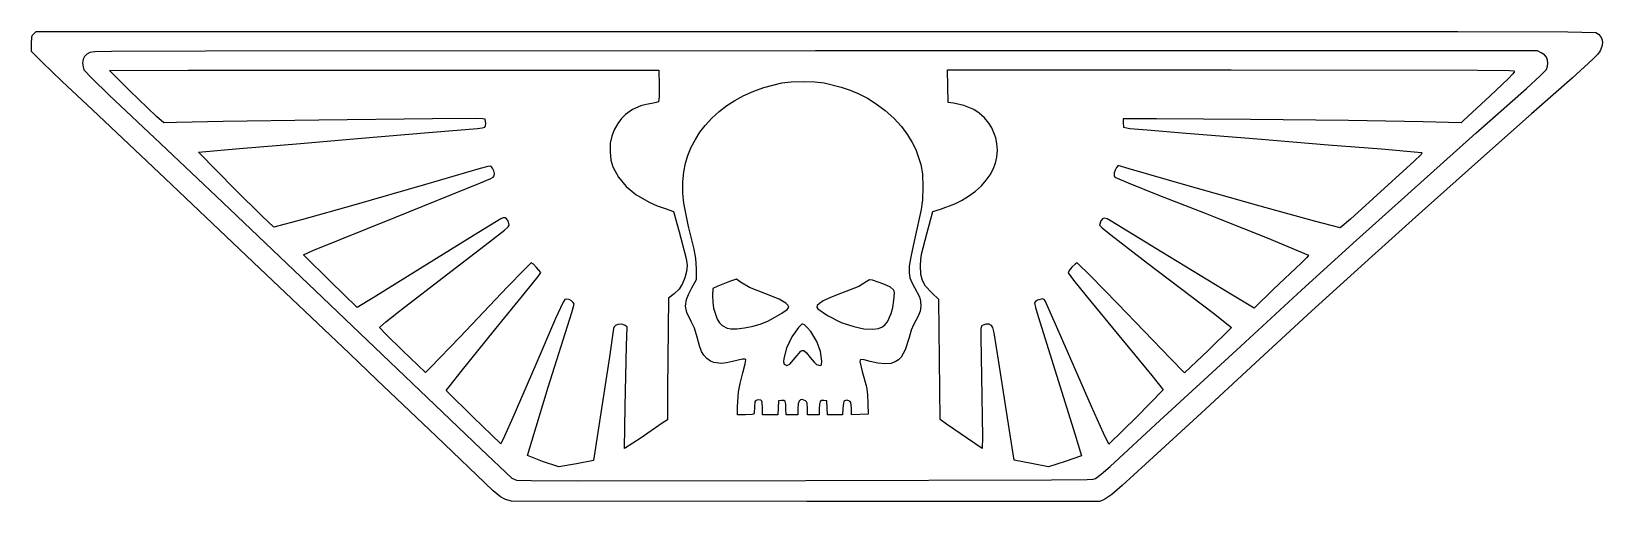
# Model space of a CAD drawing. Extents: x 140 to 603, y 112 to 251.
import ezdxf

# ---------------------------------------------------------------- set-up
doc = ezdxf.new("R2010")
doc.units = 0

msp = doc.modelspace()

# ---------------------------------------------------------------- linework, layer by layer
at = {"layer": 'Calque 1'}
for p, q in [((140.094222, 249.83095), (140.46777, 250.24171)), ((140.46777, 250.24171), (141.15055, 250.88314)), ((141.15055, 250.88314), (370.39855, 250.94974)), ((370.39855, 250.94974), (559.862425, 250.938289)), ((559.862425, 250.938289), (592.266972, 250.832033)), ((592.266972, 250.832033), (600.55855, 250.63493)), ((600.55855, 250.63493), (601.360103, 250.108294)), ((601.360103, 250.108294), (602.00537, 249.37771)), ((139.785, 247.296), (139.889171, 249.346606)), ((139.78513, 244.99246), (139.785, 247.296)), ((139.889171, 249.346606), (140.094222, 249.83095)), ((602.333026, 246.47026), (601.8137, 245.23891)), ((602.00537, 249.37771), (602.38277, 248.476581)), ((602.54033, 247.53991), (602.333026, 246.47026)), ((602.38277, 248.476581), (602.54033, 247.53991)), ((143.02628, 241.84325), (139.78513, 244.99246)), ((148.78096, 236.30637), (143.02628, 241.84325)), ((155.000569, 242.73912), (154.86639, 241.63529)), ((154.86639, 241.63529), (154.979582, 240.548369)), ((155.39214, 243.60271), (155.000569, 242.73912)), ((156.076917, 244.249592), (155.39214, 243.60271)), ((156.985, 244.76803), (156.076917, 244.249592)), ((158.448369, 244.898828), (156.985, 244.76803)), ((163.359641, 244.99998), (158.448369, 244.898828)), ((191.058375, 245.128391), (163.359641, 244.99998)), ((370.688, 245.195), (191.058375, 245.128391)), ((583.32426, 245.19529), (370.688, 245.195)), ((584.47334, 244.63902), (583.32426, 245.19529)), ((585.401976, 244.025501), (584.47334, 244.63902)), ((586.01208, 243.32925), (585.401976, 244.025501)), ((585.9907, 239.77888), (586.280987, 240.674179)), ((586.287271, 242.513507), (586.01208, 243.32925)), ((586.280987, 240.674179), (586.40173, 241.61039)), ((586.40173, 241.61039), (586.287271, 242.513507)), ((599.68043, 242.795135), (593.54378, 237.20505)), ((601.111872, 244.278566), (599.68043, 242.795135)), ((601.8137, 245.23891), (601.111872, 244.278566)), ((157.77293, 227.8492), (148.78096, 236.30637)), ((154.979582, 240.548369), (155.25173, 239.66106)), ((155.25173, 239.66106), (157.567448, 237.195755)), ((157.567448, 237.195755), (162.59392, 232.31494)), ((162.80382, 239.40775), (185.902495, 239.554591)), ((168.6908, 233.51966), (162.80382, 239.40775)), ((185.902495, 239.554591), (243.70022, 239.57331)), ((243.70022, 239.57331), (324.59662, 239.50671)), ((324.59662, 239.50671), (324.66932, 235.04378)), ((360.81269, 235.79775), (363.597647, 236.086661)), ((363.597647, 236.086661), (367.06188, 236.19948)), ((367.06188, 236.19948), (370.527932, 236.086632)), ((370.527932, 236.086632), (373.31108, 235.79596)), ((409.72001, 234.81133), (409.64791, 239.63907)), ((409.64791, 239.63907), (493.13, 239.639)), ((493.13, 239.639), (565.690637, 239.572412)), ((565.690637, 239.572412), (575.125302, 239.421017)), ((574.739929, 237.019592), (569.4021, 231.94307)), ((576.135283, 238.47169), (574.739929, 237.019592)), ((575.125302, 239.421017), (576.395781, 239.295914)), ((576.612, 239.1303), (576.135283, 238.47169)), ((576.395781, 239.295914), (576.612, 239.1303)), ((580.10372, 234.1653), (584.199589, 237.855147)), ((593.54378, 237.20505), (581.63758, 226.67945)), ((584.199589, 237.855147), (585.9907, 239.77888)), ((162.59392, 232.31494), (177.77332, 217.92584)), ((176.65656, 225.92006), (168.6908, 233.51966)), ((324.650157, 231.678209), (324.46862, 230.25144)), ((324.66932, 235.04378), (324.650157, 231.678209)), ((346.972166, 230.620967), (349.6582, 232.10453)), ((349.6582, 232.10453), (352.565141, 233.395816)), ((352.565141, 233.395816), (355.50302, 234.47237)), ((355.50302, 234.47237), (360.81269, 235.79775)), ((373.31108, 235.79596), (378.3026, 234.57835)), ((378.3026, 234.57835), (380.902115, 233.660506)), ((380.902115, 233.660506), (383.44232, 232.59696)), ((383.44232, 232.59696), (385.989501, 231.251924)), ((409.79211, 229.98359), (409.72001, 234.81133)), ((569.4021, 231.94307), (561.51932, 224.64949)), ((565.21392, 220.9686), (580.10372, 234.1653)), ((179.20423, 207.6329), (157.77293, 227.8492)), ((316.83083, 227.95167), (314.75538, 226.4714)), ((319.30671, 229.05626), (316.83083, 227.95167)), ((320.869614, 229.474103), (319.30671, 229.05626)), ((322.50619, 229.74898), (320.869614, 229.474103)), ((323.779384, 229.967956), (322.50619, 229.74898)), ((324.46862, 230.25144), (323.779384, 229.967956)), ((340.18484, 225.36095), (342.367869, 227.337989)), ((342.367869, 227.337989), (344.56541, 229.0821)), ((344.56541, 229.0821), (346.972166, 230.620967)), ((385.989501, 231.251924), (388.60578, 229.65731)), ((388.60578, 229.65731), (391.231377, 227.676152)), ((391.231377, 227.676152), (393.7933, 225.3615)), ((411.36932, 229.78678), (409.79211, 229.98359)), ((414.41203, 229.1671), (411.36932, 229.78678)), ((417.38549, 227.94421), (414.41203, 229.1671)), ((418.910755, 226.899883), (417.38549, 227.94421)), ((420.46032, 225.51246), (418.910755, 226.899883)), ((178.73535, 223.97643), (176.65656, 225.92006)), ((182.4774, 224.13185), (178.73535, 223.97643)), ((196.2736, 224.4321), (182.4774, 224.13185)), ((224.4517, 224.82384), (196.2736, 224.4321)), ((257.8807, 225.2519), (224.4517, 224.82384)), ((270.44834, 225.332661), (257.8807, 225.2519)), ((257.92145, 221.24597), (271.15065, 222.33396)), ((272.735667, 225.245973), (270.44834, 225.332661)), ((271.15065, 222.33396), (272.555841, 222.52976)), ((272.555841, 222.52976), (273.33347, 222.76747)), ((273.4209, 225.06156), (272.735667, 225.245973)), ((273.33347, 222.76747), (273.565854, 223.199543)), ((273.66014, 223.86257), (273.4209, 225.06156)), ((273.565854, 223.199543), (273.66014, 223.86257)), ((312.45551, 223.81013), (311.437217, 221.994328)), ((313.621911, 225.320319), (312.45551, 223.81013)), ((314.75538, 226.4714), (313.621911, 225.320319)), ((336.64317, 221.23775), (338.24824, 223.265806)), ((338.24824, 223.265806), (340.18484, 225.36095)), ((393.7933, 225.3615), (396.026155, 222.899099)), ((396.026155, 222.899099), (397.8529, 220.52246)), ((421.764385, 223.970404), (420.46032, 225.51246)), ((422.69936, 222.55431), (421.764385, 223.970404)), ((423.83651, 219.65173), (422.69936, 222.55431)), ((461.386, 225.219), (461.317, 224.16066)), ((461.317, 224.16066), (461.45977, 222.77992)), ((471.17546, 225.21921), (461.386, 225.219)), ((461.45977, 222.77992), (463.310818, 222.40223)), ((463.310818, 222.40223), (468.40797, 221.91507)), ((498.82446, 225.01957), (471.17546, 225.21921)), ((527.66406, 224.67438), (498.82446, 225.01957)), ((549.74536, 224.28163), (527.66406, 224.67438)), ((560.84646, 224.03444), (549.74536, 224.28163)), ((561.51932, 224.64949), (560.84646, 224.03444)), ((581.63758, 226.67945), (566.69028, 213.45525)), ((177.77332, 217.92584), (196.02862, 200.61274)), ((201.03605, 216.45172), (219.02775, 217.94782)), ((219.02775, 217.94782), (235.82875, 219.39166)), ((235.82875, 219.39166), (257.92145, 221.24597)), ((310.241437, 218.017961), (310.23726, 215.47018)), ((310.68771, 220.10039), (310.241437, 218.017961)), ((311.437217, 221.994328), (310.68771, 220.10039)), ((334.12818, 216.81441), (335.339692, 219.121517)), ((335.339692, 219.121517), (336.64317, 221.23775)), ((397.8529, 220.52246), (399.194974, 218.279679)), ((399.194974, 218.279679), (400.26254, 216.1391)), ((424.170716, 217.931081), (423.83651, 219.65173)), ((424.27699, 215.95886), (424.170716, 217.931081)), ((468.40797, 221.91507), (479.90687, 220.98254)), ((479.90687, 220.98254), (500.94127, 219.27044)), ((500.94127, 219.27044), (521.71107, 217.56528)), ((521.71107, 217.56528), (537.45377, 216.35165)), ((546.16392, 203.9211), (565.21392, 220.9686)), ((189.00915, 215.37186), (201.03605, 216.45172)), ((199.85585, 204.30676), (189.00915, 215.37186)), ((310.23726, 215.47018), (310.484349, 212.983155)), ((310.484349, 212.983155), (311.07205, 211.064)), ((332.40805, 212.1224), (333.150162, 214.428374)), ((333.150162, 214.428374), (334.12818, 216.81441)), ((400.26254, 216.1391), (401.75919, 211.70779)), ((423.71155, 212.11836), (424.115958, 213.946026)), ((424.115958, 213.946026), (424.27699, 215.95886)), ((537.45377, 216.35165), (549.19727, 215.32983)), ((549.124574, 214.733239), (547.0806, 212.73849)), ((549.354533, 215.141674), (549.124574, 214.733239)), ((549.19727, 215.32983), (549.354533, 215.141674)), ((566.69028, 213.45525), (549.36008, 197.98155)), ((271.90943, 210.56804), (255.80483, 205.86858)), ((274.234497, 211.166594), (271.90943, 210.56804)), ((274.862743, 211.2296), (274.234497, 211.166594)), ((275.21672, 211.14951), (274.862743, 211.2296)), ((275.616632, 210.676091), (275.21672, 211.14951)), ((275.97168, 209.91618), (275.616632, 210.676091)), ((275.792507, 208.043186), (276.0857, 208.38703)), ((276.144212, 209.065048), (275.97168, 209.91618)), ((276.0857, 208.38703), (276.144212, 209.065048)), ((311.07205, 211.064), (312.68103, 207.9846)), ((331.68788, 206.56615), (331.947116, 209.593642)), ((331.947116, 209.593642), (332.40805, 212.1224)), ((401.75919, 211.70779), (402.270024, 209.011386)), ((402.270024, 209.011386), (402.36949, 205.11094)), ((420.996826, 207.098678), (422.16993, 208.74217)), ((422.16993, 208.74217), (423.035592, 210.41552)), ((423.035592, 210.41552), (423.71155, 212.11836)), ((458.71499, 209.30217), (458.672394, 208.507016)), ((458.672394, 208.507016), (458.91197, 208.00059)), ((458.978281, 210.132027), (458.71499, 209.30217)), ((459.36626, 210.82111), (458.978281, 210.132027)), ((459.84307, 211.40993), (459.36626, 210.82111)), ((463.12814, 210.46296), (459.84307, 211.40993)), ((479.77464, 205.68532), (463.12814, 210.46296)), ((547.0806, 212.73849), (535.0205, 201.70529)), ((205.12733, 183.0267), (179.20423, 207.6329)), ((207.717111, 196.559335), (199.85585, 204.30676)), ((255.80483, 205.86858), (234.77043, 199.78637)), ((246.80903, 196.17275), (272.05843, 206.31095)), ((272.05843, 206.31095), (275.085682, 207.61458)), ((275.085682, 207.61458), (275.792507, 208.043186)), ((312.68103, 207.9846), (314.93103, 205.27668)), ((314.93103, 205.27668), (317.83343, 202.87301)), ((331.675949, 203.351179), (331.68788, 206.56615)), ((402.36949, 205.11094), (402.245781, 201.323841)), ((415.83294, 202.42509), (417.825657, 203.904756)), ((417.825657, 203.904756), (419.58169, 205.46765)), ((419.58169, 205.46765), (420.996826, 207.098678)), ((458.91197, 208.00059), (462.786317, 206.328531)), ((462.786317, 206.328531), (471.57957, 202.83011)), ((501.73504, 199.46214), (479.77464, 205.68532)), ((529.11942, 188.586), (546.16392, 203.9211)), ((196.02862, 200.61274), (225.50912, 172.57144)), ((234.77043, 199.78637), (219.28763, 195.44486)), ((317.83343, 202.87301), (321.7275, 200.64694)), ((321.7275, 200.64694), (324.079594, 199.605786)), ((324.079594, 199.605786), (326.44872, 198.74656)), ((331.97238, 200.34845), (331.675949, 203.351179)), ((333.35633, 193.46928), (331.97238, 200.34845)), ((402.245781, 201.323841), (401.88694, 198.49636)), ((407.54315, 198.62607), (411.7319, 200.1698)), ((411.7319, 200.1698), (413.736764, 201.176684)), ((413.736764, 201.176684), (415.83294, 202.42509)), ((471.57957, 202.83011), (485.46317, 197.42462)), ((517.67984, 195.07088), (501.73504, 199.46214)), ((535.0205, 201.70529), (528.269383, 195.608115)), ((211.21665, 193.33696), (207.717111, 196.559335)), ((219.28763, 195.44486), (211.21665, 193.33696)), ((222.66583, 186.4412), (246.80903, 196.17275)), ((278.06064, 195.76423), (270.22465, 190.91248)), ((278.772809, 196.063109), (278.06064, 195.76423)), ((279.3272, 196.08832), (278.772809, 196.063109)), ((279.753084, 195.748639), (279.3272, 196.08832)), ((280.15631, 195.17015), (279.753084, 195.748639)), ((280.5434, 193.92298), (280.15631, 195.17015)), ((326.44872, 198.74656), (328.92926, 197.93682)), ((328.92926, 197.93682), (330.59334, 191.95881)), ((401.88694, 198.49636), (399.95648, 190.0297)), ((403.48188, 191.32763), (405.29419, 197.91723)), ((405.29419, 197.91723), (407.54315, 198.62607)), ((454.77828, 195.20193), (454.3746, 193.91985)), ((455.228066, 195.782097), (454.77828, 195.20193)), ((455.76525, 195.98254), (455.228066, 195.782097)), ((456.606195, 195.720784), (455.76525, 195.98254)), ((457.80897, 195.09146), (456.606195, 195.720784)), ((472.76317, 185.91612), (457.80897, 195.09146)), ((485.46317, 197.42462), (489.43192, 195.84698)), ((489.43192, 195.84698), (503.71942, 190.10924)), ((525.30074, 193.07212), (517.67984, 195.07088)), ((528.269383, 195.608115), (525.30074, 193.07212)), ((549.36008, 197.98155), (534.54338, 184.61995)), ((270.22465, 190.91248), (254.21735, 180.9784)), ((274.65642, 188.971), (279.105516, 192.458418)), ((279.105516, 192.458418), (280.188162, 193.432877)), ((280.188162, 193.432877), (280.5434, 193.92298)), ((330.59334, 191.95881), (332.6013, 184.02776)), ((334.97254, 186.8547), (333.35633, 193.46928)), ((399.95648, 190.0297), (398.868351, 185.055237)), ((401.945182, 185.330691), (403.48188, 191.32763)), ((454.3746, 193.91985), (455.184723, 193.078361)), ((455.184723, 193.078361), (457.70902, 191.00751)), ((457.70902, 191.00751), (468.4637, 182.73015)), ((503.71942, 190.10924), (515.88692, 185.09642)), ((219.95652, 185.1699), (222.66583, 186.4412)), ((227.83617, 177.2989), (219.95652, 185.1699)), ((262.02262, 179.2845), (274.65642, 188.971)), ((335.501017, 184.093825), (334.97254, 186.8547)), ((401.700457, 183.649011), (401.945182, 185.330691)), ((493.06997, 173.55232), (472.76317, 185.91612)), ((513.90592, 174.6897), (529.11942, 188.586)), ((222.19293, 166.7598), (205.12733, 183.0267)), ((254.21735, 180.9784), (240.46735, 172.4987)), ((284.823062, 180.674625), (279.99715, 175.6761)), ((287.02198, 182.7537), (284.823062, 180.674625)), ((287.614143, 182.368388), (287.02198, 182.7537)), ((288.577, 181.4421), (287.614143, 182.368388)), ((289.80383, 179.9457), (288.577, 181.4421)), ((332.6013, 184.02776), (332.906046, 182.03696)), ((332.906046, 182.03696), (332.73557, 180.19136)), ((335.67206, 181.0268), (335.501017, 184.093825)), ((335.70876, 177.8448), (335.67206, 181.0268)), ((398.35239, 181.7802), (398.336995, 179.860825)), ((398.868351, 185.055237), (398.35239, 181.7802)), ((401.6298, 181.9599), (401.700457, 183.649011)), ((401.711186, 179.395263), (401.6298, 181.9599)), ((445.44248, 180.521675), (445.1672, 179.81975)), ((446.23469, 181.55855), (445.44248, 180.521675)), ((447.252439, 182.522475), (446.23469, 181.55855)), ((447.603825, 182.676744), (447.252439, 182.522475)), ((447.91612, 182.65555), (447.603825, 182.676744)), ((451.631414, 179.0743), (447.91612, 182.65555)), ((468.4637, 182.73015), (487.9106, 167.99595)), ((513.77025, 182.67972), (505.63767, 174.99102)), ((515.461521, 184.349582), (513.77025, 182.67972)), ((515.840533, 184.847609), (515.461521, 184.349582)), ((515.88692, 185.09642), (515.840533, 184.847609)), ((534.54338, 184.61995), (516.94858, 168.60955)), ((235.71314, 169.5951), (227.83617, 177.2989)), ((248.79342, 169.0669), (262.02262, 179.2845)), ((285.30513, 174.1547), (289.08567, 178.8099)), ((289.08567, 178.8099), (289.80383, 179.9457)), ((331.55437, 176.67486), (330.518928, 175.056598)), ((332.261175, 178.414585), (331.55437, 176.67486)), ((332.73557, 180.19136), (332.261175, 178.414585)), ((334.34547, 175.4706), (335.70876, 177.8448)), ((341.92651, 175.9318), (340.4713, 175.213)), ((345.41082, 177.3355), (341.92651, 175.9318)), ((347.43993, 178.0203), (345.41082, 177.3355)), ((348.63906, 177.105), (347.43993, 178.0203)), ((351.24016, 175.5312), (348.63906, 177.105)), ((383.44033, 175.8614), (378.34256, 173.8642)), ((385.62575, 177.1982), (383.44033, 175.8614)), ((386.62539, 177.770175), (385.62575, 177.1982)), ((387.49702, 177.7087), (386.62539, 177.770175)), ((390.82541, 176.4825), (387.49702, 177.7087)), ((392.774803, 175.59135), (390.82541, 176.4825)), ((398.336995, 179.860825), (398.52803, 178.3406)), ((398.52803, 178.3406), (399.05498, 176.97305)), ((399.05498, 176.97305), (399.87596, 175.4762)), ((402.22788, 177.5975), (401.711186, 179.395263)), ((403.167925, 175.920313), (402.22788, 177.5975)), ((404.95436, 173.9828), (403.167925, 175.920313)), ((445.1672, 179.81975), (446.738762, 177.641512)), ((446.738762, 177.641512), (450.40587, 173.06755)), ((459.81322, 170.70235), (451.631414, 179.0743)), ((225.50912, 172.57144), (254.21732, 145.19534)), ((240.46735, 172.4987), (235.71314, 169.5951)), ((279.99715, 175.6761), (265.96865, 160.9255)), ((276.18352, 162.9099), (285.30513, 174.1547)), ((296.401808, 171.2313), (294.19028, 166.3495)), ((296.926769, 171.944069), (296.401808, 171.2313)), ((297.40597, 172.1171), (296.926769, 171.944069)), ((298.153825, 172.024638), (297.40597, 172.1171)), ((298.8799, 171.6348), (298.153825, 172.024638)), ((299.383816, 171.102262), (298.8799, 171.6348)), ((327.45965, 172.39626), (327.28534, 163.48586)), ((329.07085, 173.67886), (327.45965, 172.39626)), ((330.518928, 175.056598), (329.07085, 173.67886)), ((332.41455, 170.0537), (332.6933, 172.038)), ((332.6933, 172.038), (333.29779, 173.482912)), ((333.29779, 173.482912), (334.34547, 175.4706)), ((340.4713, 175.213), (340.3944, 173.1839)), ((340.3944, 173.1839), (340.454639, 171.231688)), ((340.454639, 171.231688), (340.72511, 169.3973)), ((355.81713, 173.7555), (351.24016, 175.5312)), ((360.05046, 172.1095), (355.81713, 173.7555)), ((361.96869, 170.936), (360.05046, 172.1095)), ((372.95345, 171.5844), (371.858722, 170.828012)), ((375.130955, 172.612662), (372.95345, 171.5844)), ((378.34256, 173.8642), (375.130955, 172.612662)), ((393.72431, 174.876), (392.774803, 175.59135)), ((393.4629, 169.637288), (393.83029, 171.8139)), ((393.924285, 174.46793), (393.72431, 174.876)), ((393.83029, 171.8139), (394.004786, 173.931938)), ((394.004786, 173.931938), (393.924285, 174.46793)), ((399.87596, 175.4762), (401.31432, 172.731)), ((401.31432, 172.731), (401.602456, 171.468712)), ((401.602456, 171.468712), (401.7223, 170.0577)), ((407.04298, 171.9523), (404.95436, 173.9828)), ((407.22692, 154.2791), (407.04298, 171.9523)), ((435.566482, 171.399675), (435.2452, 171.02165)), ((436.13732, 171.78295), (435.566482, 171.399675)), ((437.54265, 172.17005), (436.13732, 171.78295)), ((438.077069, 172.0312), (437.54265, 172.17005)), ((438.37334, 171.62205), (438.077069, 172.0312)), ((442.83554, 161.36945), (438.37334, 171.62205)), ((450.40587, 173.06755), (460.96547, 160.28445)), ((499.88301, 169.47282), (493.06997, 173.55232)), ((494.72362, 157.0941), (513.90592, 174.6897)), ((505.63767, 174.99102), (499.88301, 169.47282)), ((233.44563, 156.0442), (222.19293, 166.7598)), ((244.215303, 165.458375), (248.79342, 169.0669)), ((292.01233, 146.1636), (298.92416, 168.1818)), ((298.92416, 168.1818), (299.59341, 170.61)), ((299.59341, 170.61), (299.383816, 171.102262)), ((332.78686, 168.1119), (332.41455, 170.0537)), ((334.13517, 165.4985), (332.78686, 168.1119)), ((340.72511, 169.3973), (341.80117, 166.2267)), ((356.86952, 165.6869), (360.77807, 167.9163)), ((360.77807, 167.9163), (362.33691, 169.04975)), ((362.575996, 170.326538), (361.96869, 170.936)), ((362.33691, 169.04975), (362.708289, 169.453134)), ((362.82859, 169.7665), (362.575996, 170.326538)), ((362.708289, 169.453134), (362.82859, 169.7665)), ((371.2504, 170.2301), (371.146586, 169.742375)), ((371.146586, 169.742375), (371.43836, 169.2479)), ((371.858722, 170.828012), (371.2504, 170.2301)), ((371.43836, 169.2479), (374.30372, 167.2918)), ((374.30372, 167.2918), (378.32138, 165.1839)), ((391.92444, 165.41), (393.00107, 167.8338)), ((393.00107, 167.8338), (393.4629, 169.637288)), ((400.97549, 167.1144), (399.55274, 164.4974)), ((401.561392, 168.56025), (400.97549, 167.1144)), ((401.7223, 170.0577), (401.561392, 168.56025)), ((435.2452, 171.02165), (435.49163, 169.679188)), ((435.49163, 169.679188), (436.2858, 166.97705)), ((436.2858, 166.97705), (441.30953, 151.00345)), ((475.30222, 154.63525), (459.81322, 170.70235)), ((487.9106, 167.99595), (493.26841, 163.72215)), ((516.94858, 168.60955), (498.95288, 152.06825)), ((242.31113, 163.7823), (244.215303, 165.458375)), ((244.293024, 161.666388), (242.31113, 163.7823)), ((266.78829, 151.2682), (276.18352, 162.9099)), ((294.19028, 166.3495), (288.34256, 152.8557)), ((311.23518, 163.40026), (310.05375, 155.14706)), ((311.407918, 163.901185), (311.23518, 163.40026)), ((311.82322, 164.35006), (311.407918, 163.901185)), ((312.475958, 164.640948), (311.82322, 164.35006)), ((313.21955, 164.76196), (312.475958, 164.640948)), ((313.965299, 164.639448), (313.21955, 164.76196)), ((314.62314, 164.34496), (313.965299, 164.639448)), ((315.21854, 163.92786), (314.62314, 164.34496)), ((315.07308, 158.32566), (315.21854, 163.92786)), ((327.28534, 163.48586), (327.1106, 145.55096)), ((335.064974, 163.565362), (334.13517, 165.4985)), ((335.86634, 160.8673), (335.064974, 163.565362)), ((341.80117, 166.2267), (342.484951, 165.085138)), ((342.484951, 165.085138), (343.19025, 164.3248)), ((343.19025, 164.3248), (344.70462, 163.5105)), ((344.70462, 163.5105), (345.821474, 163.305412)), ((345.821474, 163.305412), (347.55833, 163.3311)), ((347.55833, 163.3311), (349.805296, 163.625888)), ((349.805296, 163.625888), (352.31489, 164.13)), ((352.31489, 164.13), (352.3149, 164.13)), ((352.3149, 164.13), (354.765167, 164.8567)), ((354.765167, 164.8567), (356.86952, 165.6869)), ((365.68415, 163.7081), (363.75191, 161.0174)), ((366.687262, 164.676462), (365.68415, 163.7081)), ((367.023935, 164.696764), (366.687262, 164.676462)), ((367.45534, 164.4992), (367.023935, 164.696764)), ((368.298916, 163.75735), (367.45534, 164.4992)), ((369.30921, 162.5184), (368.298916, 163.75735)), ((371.11182, 159.5837), (369.30921, 162.5184)), ((378.32138, 165.1839), (382.02555, 164.0048)), ((382.02555, 164.0048), (384.92127, 163.349)), ((384.92127, 163.349), (387.60046, 163.289)), ((387.60046, 163.289), (389.277646, 163.46985)), ((389.277646, 163.46985), (390.4314, 163.9393)), ((390.4314, 163.9397), (391.259989, 164.612675)), ((390.4314, 163.9393), (390.4314, 163.9397)), ((391.259989, 164.612675), (391.92444, 165.41)), ((398.902652, 162.926037), (398.28888, 160.82)), ((399.55274, 164.4974), (398.902652, 162.926037)), ((419.45288, 163.331423), (419.412521, 160.867838)), ((419.58933, 164.187), (419.45288, 163.331423)), ((420.116131, 164.475625), (419.58933, 164.187)), ((420.93841, 164.6765), (420.116131, 164.475625)), ((421.87047, 164.675825), (420.93841, 164.6765)), ((422.54978, 164.3255), (421.87047, 164.675825)), ((422.90745, 163.745981), (422.54978, 164.3255)), ((423.298796, 162.206725), (422.90745, 163.745981)), ((424.73473, 153.5172), (423.298796, 162.206725)), ((493.26841, 163.72215), (486.34858, 156.92295)), ((249.05801, 157.0004), (244.293024, 161.666388)), ((265.96865, 160.9255), (257.22083, 151.8855)), ((314.6508, 140.46036), (315.07308, 158.32566)), ((336.555942, 158.387212), (335.86634, 160.8673)), ((337.16771, 156.6845), (336.555942, 158.387212)), ((362.20951, 157.6859), (361.36664, 154.6231)), ((363.75191, 161.0174), (362.20951, 157.6859)), ((372.20177, 156.6351), (371.11182, 159.5837)), ((398.28888, 160.82), (397.17926, 157.1161)), ((419.412521, 160.867838), (419.62443, 149.2839)), ((451.99935, 140.48405), (442.83554, 161.36945)), ((460.96547, 160.28445), (469.76287, 149.63875)), ((241.51571, 148.3578), (233.44563, 156.0442)), ((255.80488, 150.5185), (249.05801, 157.0004)), ((288.34256, 152.8557), (281.59325, 137.2453)), ((310.05375, 155.14706), (307.14704, 136.08046)), ((337.861471, 155.60105), (337.16771, 156.6845)), ((338.7482, 154.61), (337.861471, 155.60105)), ((339.76846, 153.874062), (338.7482, 154.61)), ((340.78326, 153.404), (339.76846, 153.874062)), ((343.00862, 153.1218), (340.78326, 153.404)), ((344.481099, 153.286225), (343.00862, 153.1218)), ((346.31591, 153.6836), (344.481099, 153.286225)), ((349.2374, 154.3704), (346.31591, 153.6836)), ((349.868412, 154.383525), (349.2374, 154.3704)), ((349.34577, 150.413), (350.028801, 153.013)), ((350.22188, 154.2417), (349.868412, 154.383525)), ((350.028801, 153.013), (350.22188, 154.2417)), ((361.36664, 154.6231), (361.306027, 153.587825)), ((361.306027, 153.587825), (361.50763, 152.9856)), ((361.50763, 152.9856), (361.869914, 152.707062)), ((362.28121, 152.5912), (363.1339, 152.9219)), ((363.1339, 152.9219), (364.74578, 154.8521)), ((363.1339, 152.9219), (363.1339, 152.9219)), ((364.74578, 154.8521), (366.36154, 156.7922)), ((366.36154, 156.7922), (366.805987, 156.98365)), ((366.805987, 156.98365), (367.2983, 156.9657)), ((367.2983, 156.9657), (368.072056, 156.305437)), ((368.072056, 156.305437), (369.19316, 154.9527)), ((369.19316, 154.9527), (370.30113, 153.57325)), ((370.30113, 153.57325), (371.04331, 152.849)), ((371.04331, 152.849), (372.07157, 152.5912)), ((372.61813, 153.8097), (372.20177, 156.6351)), ((372.356622, 152.633217), (372.522319, 152.804787)), ((372.522319, 152.804787), (372.61813, 153.8097)), ((383.841967, 154.108162), (383.73063, 153.7533)), ((383.73063, 153.7533), (384.5147, 150.7684)), ((384.10965, 154.3407), (383.841967, 154.108162)), ((385.062646, 154.229662), (384.10965, 154.3407)), ((386.82163, 153.7584), (385.062646, 154.229662)), ((389.071502, 153.200262), (386.82163, 153.7584)), ((391.13896, 153.0139), (389.071502, 153.200262)), ((392.944479, 153.1207), (391.13896, 153.0139)), ((394.23249, 153.5854), (392.944479, 153.1207)), ((395.209109, 154.25435), (394.23249, 153.5854)), ((395.9996, 155.0364), (395.209109, 154.25435)), ((397.17926, 157.1161), (395.9996, 155.0364)), ((407.41086, 136.6059), (407.22692, 154.2791)), ((427.73913, 134.0109), (424.73473, 153.5172)), ((472.10172, 136.3096), (494.72362, 157.0941)), ((479.42877, 150.35165), (475.30222, 154.63525)), ((486.34858, 156.92295), (479.42877, 150.35165)), ((258.95801, 131.6891), (241.51571, 148.3578)), ((257.22083, 151.8855), (255.80488, 150.5185)), ((262.70418, 146.1726), (266.78829, 151.2682)), ((348.533756, 147.2889), (349.34577, 150.413)), ((361.869914, 152.707062), (362.28121, 152.5912)), ((372.07157, 152.5912), (372.356622, 152.633217)), ((384.5147, 150.7684), (385.70663, 146.2838)), ((419.62443, 149.2839), (419.91108, 131.3928)), ((441.30953, 151.00345), (447.13729, 132.39355)), ((469.76287, 149.63875), (473.16007, 145.39515)), ((498.95288, 152.06825), (484.26848, 138.54735)), ((254.21732, 145.19534), (272.16832, 127.99294)), ((261.9561, 145.178), (262.70418, 146.1726)), ((269.91378, 137.3619), (261.9561, 145.178)), ((285.86856, 126.013), (292.01233, 146.1636)), ((327.1106, 145.55096), (327.11007, 136.52646)), ((347.7473, 140.4012), (348.03057, 144.7999)), ((348.03057, 144.7999), (348.533756, 147.2889)), ((385.70663, 146.2838), (386.013724, 144.006162)), ((386.013724, 144.006162), (386.17933, 141.2567)), ((473.16007, 145.39515), (465.21765, 137.36705)), ((314.49712, 128.07426), (314.6508, 140.46036)), ((347.747, 138.039), (347.7473, 140.4012)), ((352.77475, 140.4475), (352.61415, 138.4575)), ((352.879371, 141.8049), (352.77475, 140.4475)), ((353.069071, 142.104091), (352.879371, 141.8049)), ((353.40274, 142.3052), (353.069071, 142.104091)), ((354.015841, 142.457562), (353.40274, 142.3052)), ((354.59337, 142.2902), (354.015841, 142.457562)), ((354.890797, 142.067589), (354.59337, 142.2902)), ((355.060921, 141.706238), (354.890797, 142.067589)), ((355.156, 140.014), (355.060921, 141.706238)), ((355.156, 138.039), (355.156, 140.014)), ((359.70879, 140.0893), (359.63149, 138.0388)), ((359.78609, 142.1398), (359.70879, 140.0893)), ((360.68439, 142.2258), (359.78609, 142.1398)), ((361.397099, 142.191863), (360.68439, 142.2258)), ((361.80482, 141.9612), (361.397099, 142.191863)), ((361.962974, 141.18915), (361.80482, 141.9612)), ((362.031, 139.8249), (361.962974, 141.18915)), ((362.035, 138.039), (362.031, 139.8249)), ((365.47458, 139.804), (365.474, 138.039)), ((365.575267, 141.274462), (365.47458, 139.804)), ((365.91246, 142.0529), (365.575267, 141.274462)), ((366.347819, 142.394675), (365.91246, 142.0529)), ((366.77963, 142.5368), (366.347819, 142.394675)), ((367.79696, 142.1249), (366.77963, 142.5368)), ((368.104689, 141.847084), (367.79696, 142.1249)), ((368.282845, 141.46545), (368.104689, 141.847084)), ((368.385, 139.876), (368.282845, 141.46545)), ((368.385, 138.039), (368.385, 139.876)), ((371.82849, 139.8251), (371.82449, 138.0392)), ((371.896604, 141.18935), (371.82849, 139.8251)), ((372.05468, 141.9614), (371.896604, 141.18935)), ((372.462396, 142.192175), (372.05468, 141.9614)), ((373.1751, 142.226), (372.462396, 142.192175)), ((374.0734, 142.14), (373.1751, 142.226)), ((374.1507, 140.0895), (374.0734, 142.14)), ((374.228, 138.039), (374.1507, 140.0895)), ((378.75809, 139.9264), (378.68039, 138.0393)), ((378.923456, 141.517075), (378.75809, 139.9264)), ((379.097619, 141.911181), (378.923456, 141.517075)), ((379.36747, 142.1653), (379.097619, 141.911181)), ((379.924317, 142.382462), (379.36747, 142.1653)), ((380.5581, 142.1893), (379.924317, 142.382462)), ((380.91594, 141.957922), (380.5581, 142.1893)), ((381.12459, 141.6081), (380.91594, 141.957922)), ((381.29502, 139.9406), (381.12459, 141.6081)), ((381.37292, 138.0194), (381.29502, 139.9406)), ((386.17933, 141.2567), (386.24413, 138.1714)), ((455.501526, 132.607488), (451.99935, 140.48405)), ((278.05391, 129.493), (269.91378, 137.3619)), ((281.59325, 137.2453), (279.168853, 131.748438)), ((307.14704, 136.08046), (305.28613, 124.59346)), ((325.58872, 135.51926), (319.34382, 131.23156)), ((327.11007, 136.52646), (325.58872, 135.51926)), ((350.10061, 138.039), (347.747, 138.039)), ((352.021775, 138.121425), (350.10061, 138.039)), ((352.434057, 138.249431), (352.021775, 138.121425)), ((352.61415, 138.4575), (352.434057, 138.249431)), ((357.393, 138.039), (355.156, 138.039)), ((359.63149, 138.0388), (357.393, 138.039)), ((363.755, 138.039), (362.035, 138.039)), ((365.474, 138.039), (363.755, 138.039)), ((370.105, 138.039), (368.385, 138.039)), ((371.82449, 138.0392), (370.105, 138.039)), ((376.454, 138.039), (374.228, 138.039)), ((378.68039, 138.0393), (376.454, 138.039)), ((383.80853, 138.0954), (381.37292, 138.0194)), ((386.24413, 138.1714), (383.80853, 138.0954)), ((409.26294, 135.3164), (407.41086, 136.6059)), ((415.48065, 131.0404), (409.26294, 135.3164)), ((465.21765, 137.36705), (457.07507, 129.37155)), ((457.54962, 122.8486), (472.10172, 136.3096)), ((484.26848, 138.54735), (471.33198, 126.64105)), ((275.82301, 115.6375), (258.95801, 131.6891)), ((279.168853, 131.748438), (278.05391, 129.493)), ((319.34382, 131.23156), (314.49712, 128.07426)), ((419.84628, 128.0538), (415.48065, 131.0404)), ((419.91108, 131.3928), (419.84628, 128.0538)), ((429.27924, 124.6814), (427.73913, 134.0109)), ((447.13729, 132.39355), (449.01829, 125.97965)), ((457.07507, 129.37155), (455.501526, 132.607488)), ((272.16832, 127.99294), (281.29644, 119.39964)), ((290.333, 124.3192), (285.86856, 126.013)), ((449.01829, 125.97965), (444.21666, 124.28275)), ((471.33198, 126.64105), (461.01318, 117.16155)), ((290.3331, 124.31916), (290.333, 124.3192)), ((295.0956, 122.71306), (290.3331, 124.31916)), ((300.32147, 123.58066), (295.0956, 122.71306)), ((305.28613, 124.59346), (300.32147, 123.58066)), ((434.291, 123.6504), (429.27924, 124.6814)), ((434.29129, 123.65015), (434.291, 123.6504)), ((439.34166, 122.72705), (434.29129, 123.65015)), ((444.21666, 124.28275), (439.34166, 122.72705)), ((453.184, 119.2614), (454.902961, 120.5108)), ((454.902961, 120.5108), (457.54962, 122.8486)), ((281.29644, 119.39964), (282.66004, 118.82244)), ((282.66004, 118.82244), (286.932205, 118.669324)), ((286.932205, 118.669324), (300.60427, 118.59224)), ((300.60427, 118.59224), (367.85584, 118.64134)), ((367.85584, 118.64134), (440.244003, 118.83379)), ((440.244003, 118.83379), (450.714438, 118.993184)), ((450.714438, 118.993184), (452.520486, 119.110477)), ((452.520486, 119.110477), (453.18394, 119.26114)), ((453.18394, 119.26114), (453.184, 119.2614)), ((461.01318, 117.16155), (457.970905, 114.550675)), ((277.912319, 113.878737), (275.82301, 115.6375)), ((279.41716, 113.0748), (277.912319, 113.878737)), ((281.205, 112.553), (279.41716, 113.0748)), ((281.20486, 112.55215), (281.205, 112.553)), ((368.12046, 112.46915), (281.20486, 112.55215)), ((454.50686, 112.50615), (368.12046, 112.46915)), ((455.96207, 113.19275), (454.50686, 112.50615)), ((457.970905, 114.550675), (455.96207, 113.19275))]:
    msp.add_line(p, q, dxfattribs=at)

doc.saveas('drawing.dxf')
